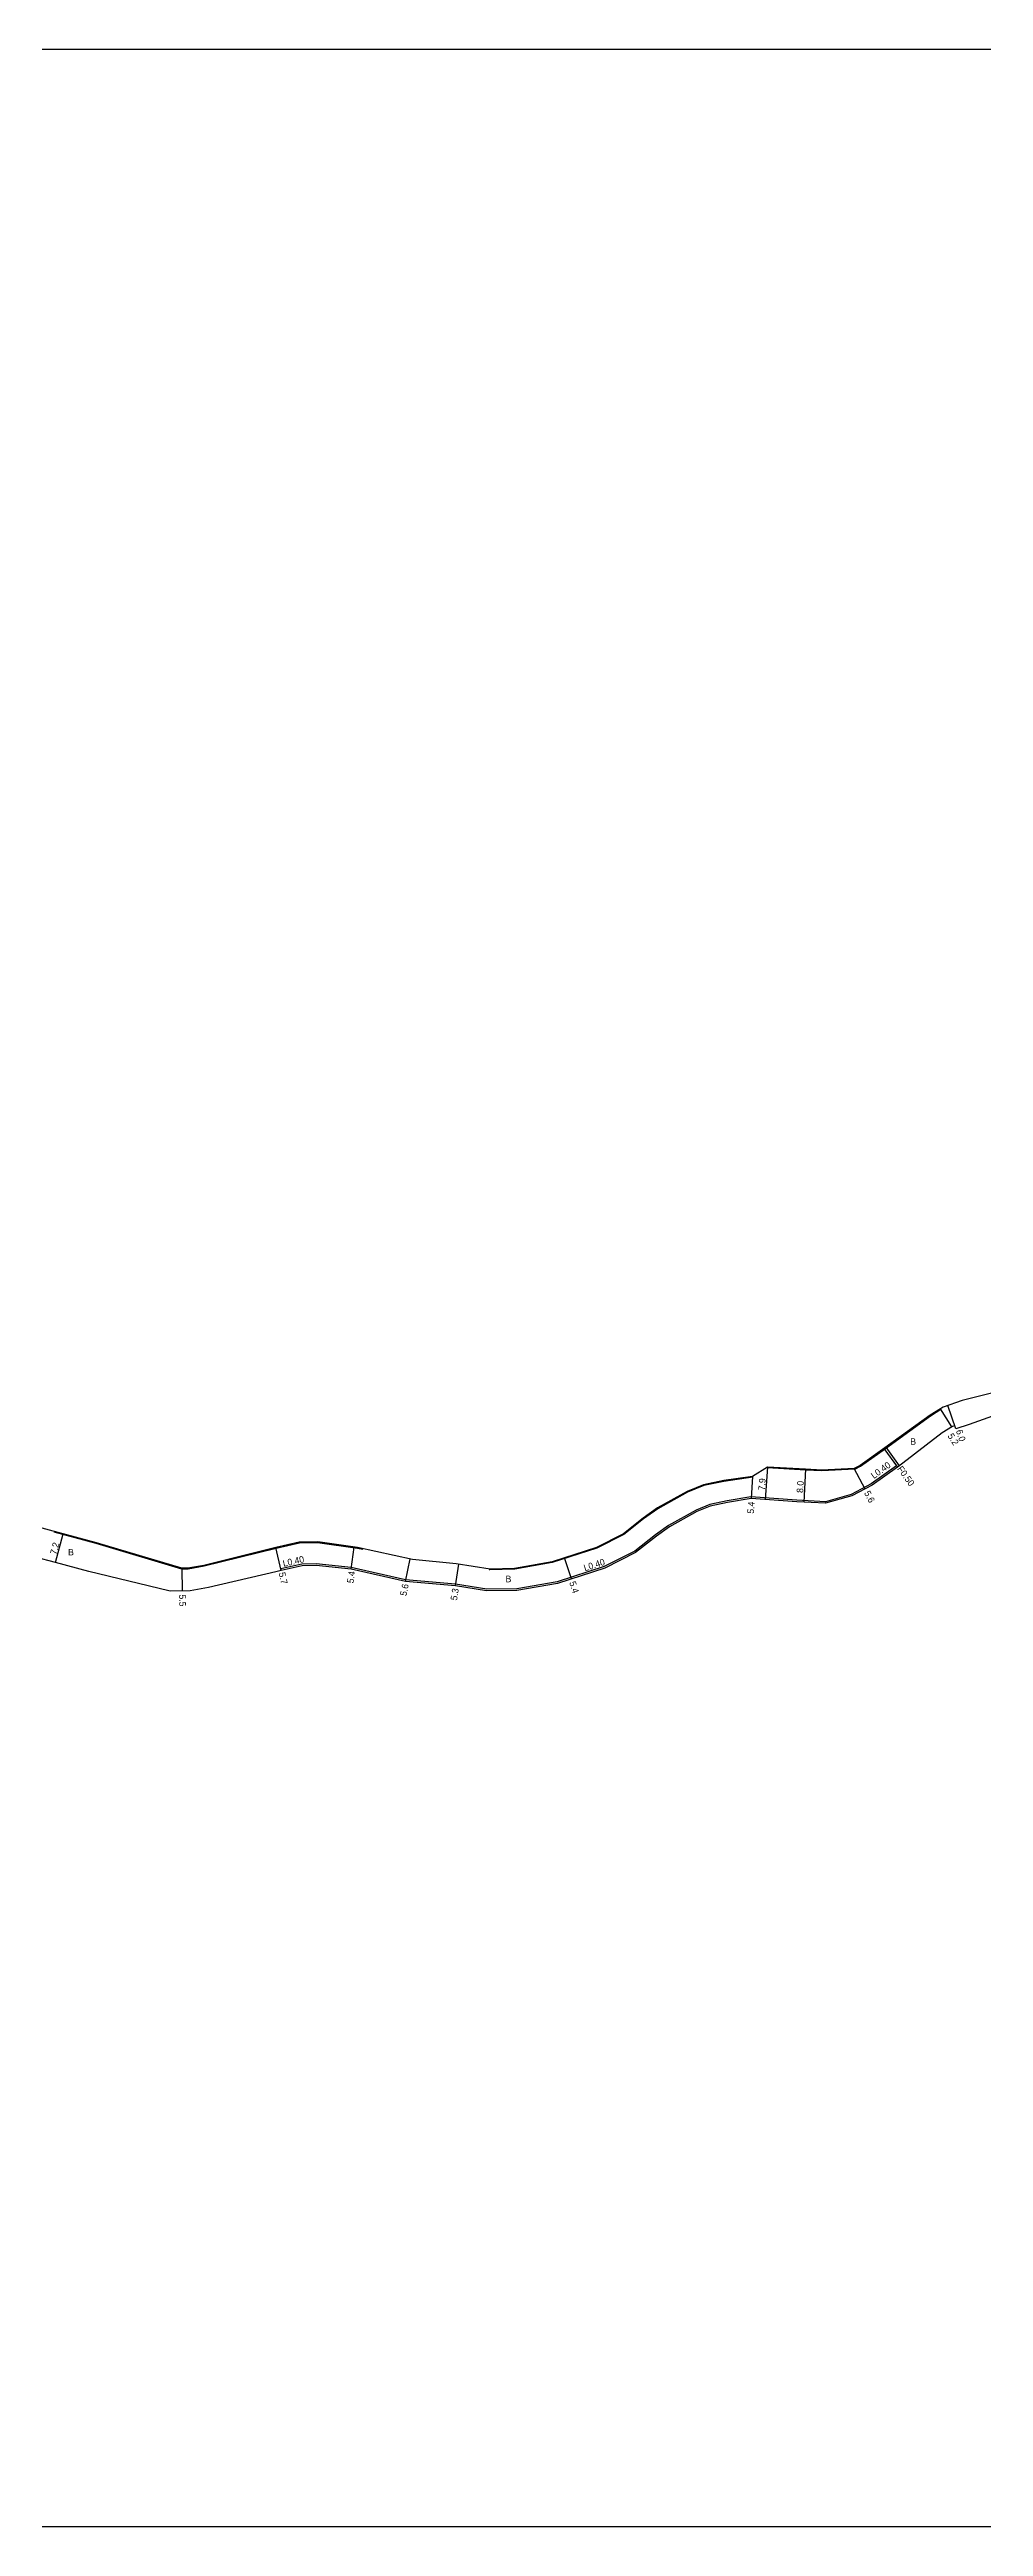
# Model space of a CAD drawing. Header units: metres. Extents: x -4000 to 0, y -102000 to -99000.
# Drawn here: x -2807 to -2581, y -102000 to -101400 of the extents above; entities that cross this region are included whole.
import ezdxf

# ---------------------------------------------------------------- set-up
doc = ezdxf.new("R2010")
doc.units = ezdxf.units.M
doc.header["$LTSCALE"] = 2.5
for name, color, linetype in [('側溝・桝', 7, 'Continuous'), ('図郭', 7, 'Continuous'), ('幅員', 7, 'Continuous'), ('歩道・分離帯・安全施設', 7, 'Continuous'), ('舗装', 7, 'Continuous'), ('道路', 7, 'Continuous')]:
    doc.layers.add(name, color=color, linetype=linetype)
doc.styles.get("Standard").update_dxf_attribs({"font": ''})
doc.styles.get('Standard').set_extended_font_data('@MS PGothic')

msp = doc.modelspace()

# ---------------------------------------------------------------- linework, layer by layer
at = {"layer": '側溝・桝'}
for points in [[(-2604.9, -101738.85), (-2601.63, -101743.4)], [(-2604.49, -101738.56), (-2601.23, -101743.11)], [(-2601.87, -101743.08), (-2607.97, -101747.45), (-2612.84, -101749.99), (-2619.1, -101751.76), (-2626.03, -101751.41), (-2637.14, -101750.62)], [(-2637.14, -101750.62), (-2642.87, -101751.57), (-2647.14, -101752.46), (-2650.41, -101753.8), (-2657.13, -101757.53), (-2660.3, -101759.76), (-2665.3, -101763.75), (-2672.7, -101767.47), (-2684.13, -101771.18), (-2693.9, -101772.91), (-2701.16, -101772.92), (-2708.7, -101771.73), (-2720.83, -101770.69), (-2734, -101767.73), (-2742.48, -101766.82), (-2745.94, -101766.88), (-2751.06, -101768.05), (-2750.97, -101768.44)]]:
    msp.add_lwpolyline(points, dxfattribs=at)
at = {"layer": '図郭'}
msp.add_lwpolyline([(-3200, -102000), (-2400, -102000), (-2400, -101400), (-3200, -101400)], close=True, dxfattribs=at)
at = {"layer": '幅員'}
for points in [[(-2588.49, -101733.66), (-2591.23, -101729.24)], [(-2587.49, -101734.13), (-2589.4, -101728.44)], [(-2636.74, -101745.64), (-2637.12, -101751.02)], [(-2633.11, -101743.39), (-2633.67, -101751.27)], [(-2623.95, -101743.9), (-2624.35, -101751.89)], [(-2609.5, -101748.7), (-2612.09, -101743.73)], [(-2805.7, -101766.51), (-2803.83, -101759.56)], [(-2750.97, -101768.44), (-2752.25, -101762.89)], [(-2734.06, -101768.12), (-2733.3, -101762.78)], [(-2720.89, -101771.09), (-2719.73, -101765.61)], [(-2680.63, -101770.47), (-2682.3, -101765.33)], [(-2775.06, -101767.9), (-2774.95, -101773.4)], [(-2708.74, -101772.13), (-2707.92, -101766.89)]]:
    msp.add_lwpolyline(points, dxfattribs=at)
at = {"layer": '歩道・分離帯・安全施設'}
for points in [[(-2611.99, -101743.91), (-2610.59, -101743.18), (-2604.55, -101738.85), (-2593.62, -101730.96), (-2591.09, -101729.39)], [(-2636.71, -101745.83), (-2643.69, -101746.84), (-2648.55, -101747.85), (-2652.49, -101749.46), (-2659.69, -101753.46), (-2663.18, -101755.92), (-2667.91, -101759.68), (-2674.53, -101763.02), (-2685.3, -101766.52), (-2694.39, -101768.13), (-2700.38, -101768.28), (-2700.6, -101768.25)], [(-2619.99, -101744.3), (-2623.96, -101744.1), (-2633.13, -101743.59)], [(-2611.99, -101743.91), (-2619.99, -101744.3)], [(-2731.23, -101763.37), (-2732.51, -101763.09), (-2742.15, -101761.71), (-2746.56, -101761.79), (-2752.2, -101763.08), (-2769.66, -101767.39), (-2773.55, -101768.07), (-2775.09, -101768.11), (-2795.78, -101761.93), (-2805.99, -101759.18)]]:
    msp.add_lwpolyline(points, dxfattribs=at)
at = {"layer": '道路'}
for points in [[(-2536.4, -101724.58), (-2540.42, -101724.36), (-2548.87, -101725.89), (-2558.21, -101727.21), (-2576.35, -101730.22), (-2584.3, -101733.06), (-2587.49, -101734.13), (-2587.74, -101733.37), (-2588.34, -101733.57), (-2590.84, -101735.12), (-2601.41, -101743.24), (-2601.63, -101743.4), (-2607.76, -101747.79), (-2612.7, -101750.37), (-2619.05, -101752.16), (-2626.05, -101751.81), (-2637.12, -101751.02)], [(-2577.2, -101725.09), (-2585.99, -101727.29), (-2590.57, -101728.83), (-2593.73, -101730.79), (-2604.67, -101738.69), (-2610.7, -101743.01), (-2612.09, -101743.73), (-2619.96, -101744.1)], [(-2619.96, -101744.1), (-2623.95, -101743.9), (-2633.11, -101743.39), (-2636.74, -101745.64), (-2643.73, -101746.64), (-2648.61, -101747.66), (-2652.57, -101749.28), (-2659.79, -101753.29), (-2663.3, -101755.76), (-2668.01, -101759.51), (-2674.61, -101762.84), (-2685.35, -101766.32), (-2694.41, -101767.93), (-2700.37, -101768.08), (-2708.6, -101766.78), (-2719.12, -101765.74), (-2732.47, -101762.9), (-2742.14, -101761.51), (-2746.59, -101761.59), (-2752.25, -101762.89), (-2769.7, -101767.2), (-2773.57, -101767.87), (-2775.06, -101767.9), (-2795.73, -101761.74), (-2812.24, -101757.29)], [(-2637.12, -101751.02), (-2642.79, -101751.96), (-2647.02, -101752.84), (-2650.23, -101754.16), (-2656.92, -101757.87), (-2660.06, -101760.08), (-2665.08, -101764.09), (-2672.54, -101767.85), (-2684.04, -101771.57), (-2693.86, -101773.31), (-2701.19, -101773.32), (-2708.74, -101772.13), (-2720.89, -101771.09), (-2734.06, -101768.12), (-2742.5, -101767.22), (-2745.89, -101767.28), (-2750.97, -101768.44), (-2752.3, -101768.75), (-2768.6, -101772.59), (-2773.03, -101773.36), (-2777.8, -101773.46), (-2778.22, -101773.37), (-2797.6, -101768.69), (-2805.7, -101766.51), (-2810.62, -101765.18)]]:
    msp.add_lwpolyline(points, dxfattribs=at)

# ---------------------------------------------------------------- texts
at = {"layer": '側溝・桝'}
for s, rotation, p in [('L0.40', 35.63442, (-2607.36, -101746.31)), ('F0.50', 305.63442, (-2601.79, -101743.83)), ('L0.40', 12.91522, (-2750.39, -101767.56)), ('L0.40', 17.96629, (-2677.36, -101768.63))]:
    msp.add_text(s, height=1.6, rotation=rotation, dxfattribs=at).set_placement(p)
at = {"layer": '幅員'}
for s, rotation, p in [('5.2', 301.76032, (-2589.56, -101735.82)), ('6.0', 288.56541, (-2587.5, -101734.59)), ('7.9', 85.94893, (-2633.77, -101749.06)), ('8.0', 87.11769, (-2624.49, -101749.67)), ('5.4', 85.94893, (-2636.45, -101754.71)), ('5.6', 297.5177, (-2609.79, -101749.64)), ('7.2', 74.93244, (-2805.47, -101764.7)), ('5.7', 282.91522, (-2751.6, -101769.05)), ('5.4', 81.85229, (-2733.47, -101771.61)), ('5.6', 77.98073, (-2720.66, -101774.7)), ('5.4', 287.96629, (-2681.19, -101771.34)), ('5.5', 271.2209, (-2775.73, -101774.25)), ('5.3', 81.03728, (-2708.39, -101775.77))]:
    msp.add_text(s, height=1.6, rotation=rotation, dxfattribs=at).set_placement(p)
at = {"layer": '舗装'}
for p in [(-2598.53, -101737.98), (-2802.62, -101764.79), (-2696.6, -101771.28)]:
    msp.add_text('B', height=1.6, dxfattribs=at).set_placement(p)

doc.saveas('drawing.dxf')
